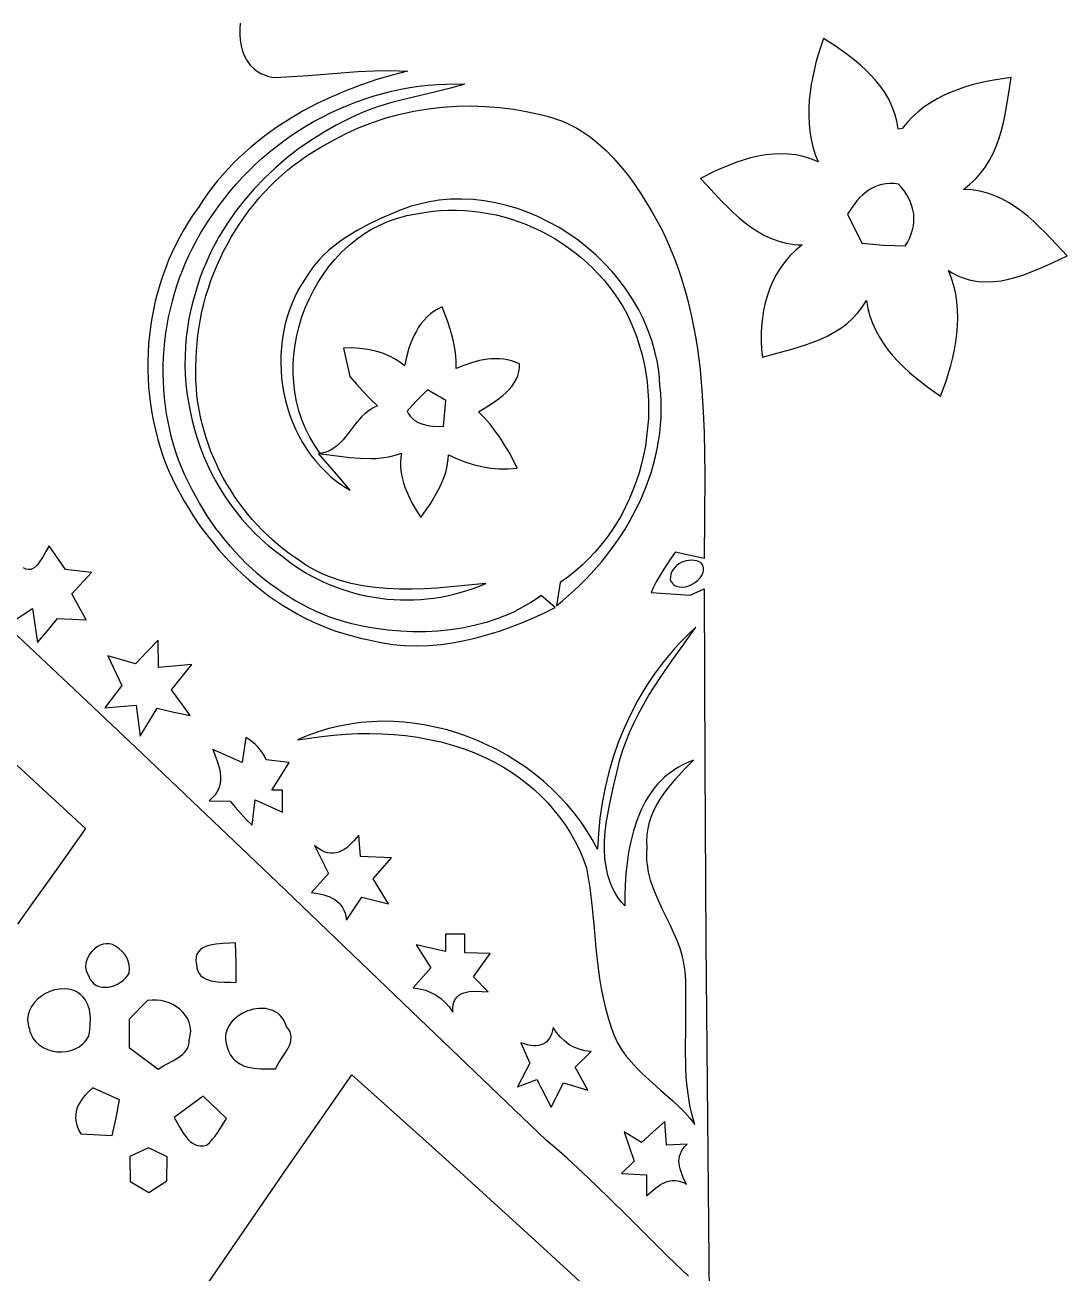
# Model space of a CAD drawing. Header units: inches. Extents: x 0.38 to 4.38, y 4.27 to 8.27.
# Drawn here: x 2.065 to 3.106, y 5.871 to 7.118 of the extents above; entities that cross this region are included whole.
import ezdxf

# ---------------------------------------------------------------- set-up
doc = ezdxf.new("R2010")
doc.units = ezdxf.units.IN
doc.header["$LTSCALE"] = 0.03937
doc.header["$MEASUREMENT"] = 0
doc.layers.add('Large', color=18, linetype='Continuous', true_color=0x000000)

msp = doc.modelspace()

# ---------------------------------------------------------------- linework, layer by layer
at = {"layer": 'Large'}
for p, q in [((2.8626, 7.1042, 0.22), (2.8577, 7.0893, 0.22)), ((2.8752, 7.0961, 0.22), (2.8626, 7.1042, 0.22)), ((2.8878, 7.0872, 0.22), (2.8752, 7.0961, 0.22)), ((2.8555, 7.0817, 0.22), (2.8536, 7.074, 0.22)), ((2.8577, 7.0893, 0.22), (2.8555, 7.0817, 0.22)), ((2.8938, 7.0825, 0.22), (2.8878, 7.0872, 0.22)), ((2.8997, 7.0776, 0.22), (2.8938, 7.0825, 0.22)), ((2.8536, 7.074, 0.22), (2.8519, 7.0662, 0.22)), ((2.9053, 7.0724, 0.22), (2.8997, 7.0776, 0.22)), ((2.9107, 7.067, 0.22), (2.9053, 7.0724, 0.22)), ((2.8504, 7.0584, 0.22), (2.8493, 7.0506, 0.22)), ((2.8519, 7.0662, 0.22), (2.8504, 7.0584, 0.22)), ((2.9157, 7.0614, 0.22), (2.9107, 7.067, 0.22)), ((2.9203, 7.0555, 0.22), (2.9157, 7.0614, 0.22)), ((3.0121, 7.0581, 0.22), (3.0047, 7.0559, 0.22)), ((3.0197, 7.06, 0.22), (3.0121, 7.0581, 0.22)), ((3.0273, 7.0616, 0.22), (3.0197, 7.06, 0.22)), ((3.0349, 7.063, 0.22), (3.0273, 7.0616, 0.22)), ((3.0501, 7.0653, 0.22), (3.0349, 7.063, 0.22)), ((3.0479, 7.0499, 0.22), (3.0501, 7.0653, 0.22)), ((2.8493, 7.0506, 0.22), (2.8485, 7.0427, 0.22)), ((2.9245, 7.0493, 0.22), (2.9203, 7.0555, 0.22)), ((2.9282, 7.0428, 0.22), (2.9245, 7.0493, 0.22)), ((2.9831, 7.0475, 0.22), (2.9763, 7.044, 0.22)), ((2.9901, 7.0506, 0.22), (2.9831, 7.0475, 0.22)), ((2.9973, 7.0534, 0.22), (2.9901, 7.0506, 0.22)), ((3.0047, 7.0559, 0.22), (2.9973, 7.0534, 0.22)), ((3.0453, 7.0343, 0.22), (3.0479, 7.0499, 0.22)), ((2.8481, 7.0348, 0.22), (2.848, 7.027, 0.22)), ((2.8485, 7.0427, 0.22), (2.8481, 7.0348, 0.22)), ((2.9314, 7.036, 0.22), (2.9282, 7.0428, 0.22)), ((2.934, 7.0289, 0.22), (2.9314, 7.036, 0.22)), ((2.9634, 7.0359, 0.22), (2.9573, 7.0311, 0.22)), ((2.9697, 7.0401, 0.22), (2.9634, 7.0359, 0.22)), ((2.9763, 7.044, 0.22), (2.9697, 7.0401, 0.22)), ((3.0438, 7.0265, 0.22), (3.0453, 7.0343, 0.22)), ((2.848, 7.027, 0.22), (2.8484, 7.0191, 0.22)), ((2.9359, 7.0215, 0.22), (2.934, 7.0289, 0.22)), ((2.9372, 7.0137, 0.22), (2.9359, 7.0215, 0.22)), ((2.9463, 7.0203, 0.22), (2.9413, 7.0142, 0.22)), ((2.9516, 7.026, 0.22), (2.9463, 7.0203, 0.22)), ((2.9573, 7.0311, 0.22), (2.9516, 7.026, 0.22)), ((3.0421, 7.0188, 0.22), (3.0438, 7.0265, 0.22)), ((2.8484, 7.0191, 0.22), (2.8492, 7.0114, 0.22)), ((2.8492, 7.0114, 0.22), (2.8505, 7.0036, 0.22)), ((2.9413, 7.0142, 0.22), (2.9372, 7.0137, 0.22)), ((3.0378, 7.0038, 0.22), (3.0401, 7.0112, 0.22)), ((3.0401, 7.0112, 0.22), (3.0421, 7.0188, 0.22)), ((2.8505, 7.0036, 0.22), (2.8522, 6.996, 0.22)), ((2.8522, 6.996, 0.22), (2.8545, 6.9884, 0.22)), ((3.0321, 6.9894, 0.22), (3.0351, 6.9965, 0.22)), ((3.0351, 6.9965, 0.22), (3.0378, 7.0038, 0.22)), ((2.7824, 6.9828, 0.22), (2.775, 6.9803, 0.22)), ((2.7898, 6.9849, 0.22), (2.7824, 6.9828, 0.22)), ((2.7973, 6.9867, 0.22), (2.7898, 6.9849, 0.22)), ((2.8048, 6.988, 0.22), (2.7973, 6.9867, 0.22)), ((2.8123, 6.9888, 0.22), (2.8048, 6.988, 0.22)), ((2.8199, 6.9891, 0.22), (2.8123, 6.9888, 0.22)), ((2.8274, 6.9888, 0.22), (2.8199, 6.9891, 0.22)), ((2.835, 6.9879, 0.22), (2.8274, 6.9888, 0.22)), ((2.8425, 6.9863, 0.22), (2.835, 6.9879, 0.22)), ((2.85, 6.984, 0.22), (2.8425, 6.9863, 0.22)), ((2.8574, 6.9809, 0.22), (2.85, 6.984, 0.22)), ((2.8545, 6.9884, 0.22), (2.8574, 6.9809, 0.22)), ((3.0245, 6.9761, 0.22), (3.0286, 6.9826, 0.22)), ((3.0286, 6.9826, 0.22), (3.0321, 6.9894, 0.22)), ((2.7536, 6.9713, 0.22), (2.7399, 6.9643, 0.22)), ((2.7606, 6.9745, 0.22), (2.7536, 6.9713, 0.22)), ((2.7678, 6.9775, 0.22), (2.7606, 6.9745, 0.22)), ((2.775, 6.9803, 0.22), (2.7678, 6.9775, 0.22)), ((3.0148, 6.964, 0.22), (3.02, 6.9699, 0.22)), ((3.02, 6.9699, 0.22), (3.0245, 6.9761, 0.22)), ((2.7399, 6.9643, 0.22), (2.7503, 6.953, 0.22)), ((3.0025, 6.9535, 0.22), (3.009, 6.9586, 0.22)), ((3.009, 6.9586, 0.22), (3.0148, 6.964, 0.22)), ((2.7503, 6.953, 0.22), (2.7611, 6.9415, 0.22)), ((3.0108, 6.953, 0.22), (3.0025, 6.9535, 0.22)), ((3.0188, 6.9517, 0.22), (3.0108, 6.953, 0.22)), ((3.0265, 6.9498, 0.22), (3.0188, 6.9517, 0.22)), ((3.0338, 6.9472, 0.22), (3.0265, 6.9498, 0.22)), ((3.0409, 6.944, 0.22), (3.0338, 6.9472, 0.22)), ((2.7611, 6.9415, 0.22), (2.7667, 6.9359, 0.22)), ((2.7667, 6.9359, 0.22), (2.7724, 6.9304, 0.22)), ((3.0477, 6.9403, 0.22), (3.0409, 6.944, 0.22)), ((3.0543, 6.9361, 0.22), (3.0477, 6.9403, 0.22)), ((3.0607, 6.9315, 0.22), (3.0543, 6.9361, 0.22)), ((2.7724, 6.9304, 0.22), (2.7783, 6.9251, 0.22)), ((2.7783, 6.9251, 0.22), (2.7844, 6.9201, 0.22)), ((2.7844, 6.9201, 0.22), (2.7906, 6.9155, 0.22)), ((3.0668, 6.9266, 0.22), (3.0607, 6.9315, 0.22)), ((3.0728, 6.9214, 0.22), (3.0668, 6.9266, 0.22)), ((3.0786, 6.9159, 0.22), (3.0728, 6.9214, 0.22)), ((2.7906, 6.9155, 0.22), (2.7971, 6.9113, 0.22)), ((2.7971, 6.9113, 0.22), (2.8038, 6.9075, 0.22)), ((2.8038, 6.9075, 0.22), (2.8107, 6.9043, 0.22)), ((3.0843, 6.9103, 0.22), (3.0786, 6.9159, 0.22)), ((3.0953, 6.8988, 0.22), (3.0843, 6.9103, 0.22)), ((2.8107, 6.9043, 0.22), (2.818, 6.9017, 0.22)), ((2.818, 6.9017, 0.22), (2.8255, 6.8998, 0.22)), ((2.8255, 6.8998, 0.22), (2.8333, 6.8985, 0.22)), ((2.8333, 6.8985, 0.22), (2.8374, 6.8982, 0.22)), ((2.8415, 6.8981, 0.22), (2.8352, 6.8929, 0.22)), ((2.8374, 6.8982, 0.22), (2.8415, 6.8981, 0.22)), ((3.106, 6.8872, 0.22), (3.0953, 6.8988, 0.22)), ((2.8295, 6.8873, 0.22), (2.8244, 6.8814, 0.22)), ((2.8352, 6.8929, 0.22), (2.8295, 6.8873, 0.22)), ((3.0922, 6.8806, 0.22), (3.106, 6.8872, 0.22)), ((2.8198, 6.8752, 0.22), (2.8158, 6.8687, 0.22)), ((2.8244, 6.8814, 0.22), (2.8198, 6.8752, 0.22)), ((2.9907, 6.8647, 0.22), (2.9877, 6.8725, 0.22)), ((2.9877, 6.8725, 0.22), (2.9913, 6.8702, 0.22)), ((2.9913, 6.8702, 0.22), (2.995, 6.8682, 0.22)), ((3.0628, 6.8682, 0.22), (3.0703, 6.871, 0.22)), ((3.0703, 6.871, 0.22), (3.0777, 6.874, 0.22)), ((3.0777, 6.874, 0.22), (3.0922, 6.8806, 0.22)), ((2.8122, 6.8619, 0.22), (2.8092, 6.8549, 0.22)), ((2.8158, 6.8687, 0.22), (2.8122, 6.8619, 0.22)), ((2.993, 6.8569, 0.22), (2.9907, 6.8647, 0.22)), ((2.995, 6.8682, 0.22), (2.9986, 6.8665, 0.22)), ((2.9986, 6.8665, 0.22), (3.0023, 6.865, 0.22)), ((3.0023, 6.865, 0.22), (3.006, 6.8638, 0.22)), ((3.006, 6.8638, 0.22), (3.0097, 6.8628, 0.22)), ((3.0097, 6.8628, 0.22), (3.0135, 6.8621, 0.22)), ((3.0135, 6.8621, 0.22), (3.0172, 6.8615, 0.22)), ((3.0172, 6.8615, 0.22), (3.0248, 6.8611, 0.22)), ((3.0248, 6.8611, 0.22), (3.0324, 6.8613, 0.22)), ((3.0324, 6.8613, 0.22), (3.0401, 6.8622, 0.22)), ((3.0401, 6.8622, 0.22), (3.0477, 6.8637, 0.22)), ((3.0477, 6.8637, 0.22), (3.0553, 6.8658, 0.22)), ((3.0553, 6.8658, 0.22), (3.0628, 6.8682, 0.22)), ((2.8066, 6.8477, 0.22), (2.8045, 6.8403, 0.22)), ((2.8092, 6.8549, 0.22), (2.8066, 6.8477, 0.22)), ((2.9948, 6.849, 0.22), (2.993, 6.8569, 0.22)), ((2.996, 6.8411, 0.22), (2.9948, 6.849, 0.22)), ((2.8029, 6.8327, 0.22), (2.8017, 6.825, 0.22)), ((2.8045, 6.8403, 0.22), (2.8029, 6.8327, 0.22)), ((2.8967, 6.8297, 0.22), (2.9014, 6.8358, 0.22)), ((2.9014, 6.8358, 0.22), (2.9057, 6.8426, 0.22)), ((2.9057, 6.8426, 0.22), (2.9071, 6.8346, 0.22)), ((2.9071, 6.8346, 0.22), (2.9091, 6.827, 0.22)), ((2.9967, 6.8332, 0.22), (2.996, 6.8411, 0.22)), ((2.9969, 6.8252, 0.22), (2.9967, 6.8332, 0.22)), ((2.8017, 6.825, 0.22), (2.8009, 6.8173, 0.22)), ((2.8859, 6.8192, 0.22), (2.8915, 6.8242, 0.22)), ((2.8915, 6.8242, 0.22), (2.8967, 6.8297, 0.22)), ((2.9091, 6.827, 0.22), (2.9117, 6.8197, 0.22)), ((2.9967, 6.8172, 0.22), (2.9969, 6.8252, 0.22)), ((2.8009, 6.8173, 0.22), (2.8005, 6.8094, 0.22)), ((2.8005, 6.8094, 0.22), (2.8005, 6.8016, 0.22)), ((2.8669, 6.8072, 0.22), (2.8735, 6.8108, 0.22)), ((2.8735, 6.8108, 0.22), (2.8799, 6.8148, 0.22)), ((2.8799, 6.8148, 0.22), (2.8859, 6.8192, 0.22)), ((2.9117, 6.8197, 0.22), (2.9149, 6.8126, 0.22)), ((2.9149, 6.8126, 0.22), (2.9185, 6.8059, 0.22)), ((2.995, 6.8013, 0.22), (2.996, 6.8092, 0.22)), ((2.996, 6.8092, 0.22), (2.9967, 6.8172, 0.22)), ((2.8005, 6.8016, 0.22), (2.8008, 6.7937, 0.22)), ((2.831, 6.7939, 0.22), (2.8384, 6.7961, 0.22)), ((2.8384, 6.7961, 0.22), (2.8457, 6.7985, 0.22)), ((2.8457, 6.7985, 0.22), (2.853, 6.8011, 0.22)), ((2.853, 6.8011, 0.22), (2.86, 6.804, 0.22)), ((2.86, 6.804, 0.22), (2.8669, 6.8072, 0.22)), ((2.9185, 6.8059, 0.22), (2.9226, 6.7994, 0.22)), ((2.9226, 6.7994, 0.22), (2.9271, 6.7932, 0.22)), ((2.9936, 6.7933, 0.22), (2.995, 6.8013, 0.22)), ((2.8008, 6.7937, 0.22), (2.8016, 6.7858, 0.22)), ((2.8016, 6.7858, 0.22), (2.8161, 6.7898, 0.22)), ((2.8161, 6.7898, 0.22), (2.831, 6.7939, 0.22)), ((2.9271, 6.7932, 0.22), (2.932, 6.7872, 0.22)), ((2.932, 6.7872, 0.22), (2.9373, 6.7814, 0.22)), ((2.9898, 6.7776, 0.22), (2.9918, 6.7854, 0.22)), ((2.9918, 6.7854, 0.22), (2.9936, 6.7933, 0.22)), ((2.9373, 6.7814, 0.22), (2.9428, 6.7759, 0.22)), ((2.9428, 6.7759, 0.22), (2.9485, 6.7706, 0.22)), ((2.9485, 6.7706, 0.22), (2.9545, 6.7655, 0.22)), ((2.9876, 6.7698, 0.22), (2.9898, 6.7776, 0.22)), ((2.9545, 6.7655, 0.22), (2.9669, 6.7559, 0.22)), ((2.9796, 6.7468, 0.22), (2.9851, 6.762, 0.22)), ((2.9851, 6.762, 0.22), (2.9876, 6.7698, 0.22)), ((2.4671, 6.7534, 0.22), (2.4567, 6.743, 0.22)), ((2.4852, 6.7427, 0.22), (2.4671, 6.7534, 0.22)), ((2.9669, 6.7559, 0.22), (2.9796, 6.7468, 0.22)), ((2.4516, 6.7375, 0.22), (2.4468, 6.7319, 0.22)), ((2.4567, 6.743, 0.22), (2.4516, 6.7375, 0.22)), ((2.4831, 6.7165, 0.22), (2.4852, 6.7427, 0.22)), ((2.4468, 6.7319, 0.22), (2.4482, 6.7293, 0.22)), ((2.4482, 6.7293, 0.22), (2.4498, 6.7271, 0.22)), ((2.4498, 6.7271, 0.22), (2.4516, 6.7251, 0.22)), ((2.4516, 6.7251, 0.22), (2.4535, 6.7234, 0.22)), ((2.4535, 6.7234, 0.22), (2.4556, 6.7219, 0.22)), ((2.4556, 6.7219, 0.22), (2.4577, 6.7207, 0.22)), ((2.4577, 6.7207, 0.22), (2.4623, 6.7188, 0.22)), ((2.4623, 6.7188, 0.22), (2.4672, 6.7176, 0.22)), ((2.4672, 6.7176, 0.22), (2.4724, 6.7169, 0.22)), ((2.4724, 6.7169, 0.22), (2.4831, 6.7165, 0.22))]:
    msp.add_line(p, q, dxfattribs=at)
for points in [[(2.28, 7.1196), (2.2795, 7.1139), (2.2794, 7.1082), (2.2799, 7.1026), (2.2808, 7.097), (2.2823, 7.0917), (2.2843, 7.0867), (2.2869, 7.082), (2.29, 7.0777), (2.2937, 7.074), (2.2958, 7.0723), (2.298, 7.0708), (2.3004, 7.0694), (2.303, 7.0682), (2.3057, 7.0672), (2.3085, 7.0664), (2.3115, 7.0657), (2.3147, 7.0653), (2.3312, 7.0661), (2.3477, 7.0673), (2.3808, 7.07), (2.3973, 7.0711), (2.4138, 7.0719), (2.4304, 7.0722), (2.4387, 7.072), (2.447, 7.0716), (2.4316, 7.0677), (2.4163, 7.0631), (2.4011, 7.058), (2.3861, 7.0524), (2.3713, 7.0461), (2.3569, 7.0392), (2.3427, 7.0318), (2.329, 7.0237), (2.3156, 7.015), (2.3027, 7.0056), (2.2965, 7.0007), (2.2904, 6.9956), (2.2844, 6.9903), (2.2786, 6.9849), (2.2729, 6.9794), (2.2674, 6.9736), (2.2621, 6.9677), (2.2569, 6.9616), (2.2519, 6.9553), (2.2471, 6.9489), (2.2425, 6.9423), (2.2381, 6.9355), (2.233, 6.9284), (2.2283, 6.9211), (2.2238, 6.9137), (2.2195, 6.9061), (2.2155, 6.8984), (2.2118, 6.8906), (2.2083, 6.8827), (2.2051, 6.8746), (2.2022, 6.8665), (2.1996, 6.8583), (2.1972, 6.85), (2.195, 6.8417), (2.1932, 6.8332), (2.1916, 6.8248), (2.1902, 6.8162), (2.1892, 6.8077), (2.1884, 6.7991), (2.1878, 6.7905), (2.1876, 6.7819), (2.1876, 6.7732), (2.1879, 6.7646), (2.1884, 6.756), (2.1892, 6.7474), (2.1903, 6.7388), (2.1916, 6.7302), (2.1932, 6.7217), (2.1951, 6.7133), (2.1973, 6.7049), (2.1997, 6.6965), (2.2024, 6.6883), (2.2053, 6.6801), (2.2086, 6.672), (2.2121, 6.6644), (2.2159, 6.6568), (2.2199, 6.6493), (2.224, 6.6419), (2.2284, 6.6347), (2.233, 6.6275), (2.2377, 6.6204), (2.2427, 6.6135), (2.2478, 6.6067), (2.2531, 6.6001), (2.2585, 6.5935), (2.2642, 6.5872), (2.27, 6.581), (2.276, 6.575), (2.2821, 6.5691), (2.2884, 6.5634), (2.2949, 6.558), (2.3015, 6.5527), (2.3083, 6.5476), (2.3152, 6.5427), (2.3222, 6.5381), (2.3294, 6.5337), (2.3368, 6.5295), (2.3442, 6.5255), (2.3518, 6.5218), (2.3596, 6.5184), (2.3674, 6.5152), (2.3754, 6.5123), (2.3835, 6.5097), (2.3917, 6.5074), (2.4, 6.5053), (2.4084, 6.5036), (2.4203, 6.5009), (2.4323, 6.499), (2.4442, 6.4979), (2.4562, 6.4976), (2.4682, 6.4979), (2.4802, 6.499), (2.4921, 6.5006), (2.504, 6.5028), (2.5158, 6.5055), (2.5274, 6.5087), (2.539, 6.5123), (2.5505, 6.5164), (2.5618, 6.5208), (2.5729, 6.5255), (2.5839, 6.5305), (2.5947, 6.5357), (2.5806, 6.5478), (2.5755, 6.5442), (2.5703, 6.5408), (2.565, 6.5377), (2.5597, 6.5347), (2.5542, 6.5319), (2.5486, 6.5293), (2.5373, 6.5247), (2.5257, 6.5208), (2.5138, 6.5177), (2.5018, 6.5152), (2.4896, 6.5134), (2.4773, 6.5122), (2.4649, 6.5116), (2.4525, 6.5116), (2.4401, 6.5121), (2.4278, 6.5132), (2.4155, 6.5148), (2.4034, 6.5168), (2.3915, 6.5194), (2.384, 6.5214), (2.3766, 6.5238), (2.3693, 6.5263), (2.3621, 6.5292), (2.3551, 6.5322), (2.3481, 6.5355), (2.3413, 6.5391), (2.3346, 6.5428), (2.3281, 6.5468), (2.3217, 6.5509), (2.3154, 6.5553), (2.3092, 6.5599), (2.3032, 6.5646), (2.2973, 6.5695), (2.2916, 6.5747), (2.286, 6.5799), (2.2806, 6.5854), (2.2753, 6.591), (2.2702, 6.5967), (2.2652, 6.6026), (2.2604, 6.6086), (2.2557, 6.6148), (2.2469, 6.6275), (2.2388, 6.6406), (2.2314, 6.6541), (2.2247, 6.668), (2.2187, 6.6822), (2.216, 6.6899), (2.2136, 6.6977), (2.2114, 6.7055), (2.2095, 6.7134), (2.2078, 6.7213), (2.2064, 6.7293), (2.2052, 6.7374), (2.2043, 6.7454), (2.2036, 6.7535), (2.2032, 6.7616), (2.203, 6.7697), (2.203, 6.7778), (2.2033, 6.7859), (2.2039, 6.7939), (2.2047, 6.802), (2.2057, 6.81), (2.2069, 6.818), (2.2084, 6.826), (2.2101, 6.8339), (2.2121, 6.8418), (2.2143, 6.8496), (2.2167, 6.8573), (2.2193, 6.865), (2.2222, 6.8726), (2.2253, 6.8801), (2.2287, 6.8875), (2.2322, 6.8948), (2.236, 6.9019), (2.24, 6.909), (2.2442, 6.916), (2.2487, 6.9228), (2.2533, 6.9295), (2.2586, 6.937), (2.2641, 6.9444), (2.2698, 6.9516), (2.2758, 6.9586), (2.282, 6.9654), (2.2884, 6.972), (2.295, 6.9784), (2.3019, 6.9846), (2.3089, 6.9906), (2.316, 6.9963), (2.3234, 7.0019), (2.3309, 7.0072), (2.3386, 7.0123), (2.3464, 7.0172), (2.3544, 7.0218), (2.3625, 7.0261), (2.3708, 7.0303), (2.3791, 7.0341), (2.3876, 7.0377), (2.3962, 7.0411), (2.4049, 7.0441), (2.4136, 7.0469), (2.4225, 7.0494), (2.4314, 7.0517), (2.4404, 7.0536), (2.4494, 7.0552), (2.4585, 7.0566), (2.4676, 7.0576), (2.4768, 7.0583), (2.486, 7.0587), (2.4952, 7.0588), (2.5044, 7.0586), (2.49, 7.0545), (2.4753, 7.0509), (2.446, 7.0439), (2.4314, 7.0402), (2.417, 7.0358), (2.4099, 7.0333), (2.4029, 7.0306), (2.396, 7.0277), (2.3891, 7.0244), (2.3759, 7.0177), (2.363, 7.0104), (2.3504, 7.0024), (2.3381, 6.9939), (2.3263, 6.9847), (2.315, 6.975), (2.3041, 6.9648), (2.2938, 6.954), (2.2841, 6.9428), (2.2749, 6.931), (2.2665, 6.9188), (2.2625, 6.9125), (2.2587, 6.9061), (2.2551, 6.8996), (2.2517, 6.893), (2.2484, 6.8863), (2.2454, 6.8795), (2.2426, 6.8727), (2.24, 6.8657), (2.2376, 6.8586), (2.2354, 6.8514), (2.2328, 6.8425), (2.2305, 6.8334), (2.2286, 6.8243), (2.2271, 6.8151), (2.226, 6.8058), (2.2252, 6.7966), (2.2248, 6.7873), (2.2247, 6.778), (2.225, 6.7687), (2.2257, 6.7594), (2.2267, 6.7501), (2.2281, 6.7409), (2.2298, 6.7318), (2.2318, 6.7227), (2.2342, 6.7137), (2.2369, 6.7048), (2.2399, 6.696), (2.2433, 6.6874), (2.247, 6.6789), (2.251, 6.6705), (2.2553, 6.6623), (2.2599, 6.6542), (2.2649, 6.6464), (2.2701, 6.6387), (2.2757, 6.6313), (2.2815, 6.6241), (2.2877, 6.6171), (2.2941, 6.6104), (2.3008, 6.604), (2.3079, 6.5978), (2.3152, 6.592), (2.3228, 6.5864), (2.3281, 6.5822), (2.3336, 6.5782), (2.3392, 6.5744), (2.3449, 6.5709), (2.3508, 6.5675), (2.3567, 6.5644), (2.3627, 6.5615), (2.3688, 6.5588), (2.375, 6.5563), (2.3813, 6.554), (2.3877, 6.552), (2.3941, 6.5502), (2.4005, 6.5486), (2.4071, 6.5472), (2.4136, 6.546), (2.4202, 6.545), (2.4268, 6.5443), (2.4335, 6.5438), (2.4402, 6.5435), (2.4468, 6.5434), (2.4535, 6.5436), (2.4602, 6.5439), (2.4668, 6.5445), (2.4735, 6.5453), (2.4801, 6.5463), (2.4867, 6.5476), (2.4932, 6.5491), (2.4998, 6.5508), (2.5062, 6.5527), (2.5126, 6.5548), (2.519, 6.5572), (2.5252, 6.5598), (2.5011, 6.5573), (2.4764, 6.5552), (2.464, 6.5545), (2.4516, 6.5542), (2.4391, 6.5542), (2.4268, 6.5547), (2.4146, 6.5558), (2.4025, 6.5575), (2.3906, 6.5599), (2.3847, 6.5614), (2.3789, 6.5631), (2.3731, 6.565), (2.3675, 6.5671), (2.3619, 6.5695), (2.3564, 6.5721), (2.3509, 6.575), (2.3456, 6.5781), (2.3403, 6.5816), (2.3352, 6.5853), (2.3293, 6.5894), (2.3235, 6.5938), (2.3178, 6.5984), (2.3124, 6.6031), (2.307, 6.608), (2.3018, 6.6131), (2.2968, 6.6184), (2.292, 6.6238), (2.2873, 6.6293), (2.2828, 6.635), (2.2785, 6.6408), (2.2743, 6.6468), (2.2704, 6.6529), (2.2666, 6.6591), (2.263, 6.6654), (2.2596, 6.6718), (2.2565, 6.6784), (2.2535, 6.685), (2.2507, 6.6917), (2.2482, 6.6985), (2.2459, 6.7053), (2.2438, 6.7123), (2.2419, 6.7192), (2.2403, 6.7263), (2.2388, 6.7334), (2.2377, 6.7405), (2.2367, 6.7477), (2.2361, 6.7549), (2.2356, 6.7622), (2.2355, 6.7694), (2.2355, 6.7767), (2.2359, 6.784), (2.2362, 6.792), (2.2368, 6.7999), (2.2376, 6.8079), (2.2388, 6.8158), (2.2401, 6.8237), (2.2417, 6.8315), (2.2436, 6.8393), (2.2457, 6.847), (2.2481, 6.8547), (2.2507, 6.8623), (2.2535, 6.8698), (2.2565, 6.8772), (2.2598, 6.8846), (2.2633, 6.8918), (2.2671, 6.8989), (2.271, 6.9059), (2.2752, 6.9128), (2.2795, 6.9195), (2.2841, 6.9261), (2.2889, 6.9326), (2.2938, 6.9388), (2.299, 6.945), (2.3044, 6.9509), (2.3099, 6.9567), (2.3156, 6.9623), (2.3215, 6.9677), (2.3276, 6.9729), (2.3339, 6.9779), (2.3403, 6.9826), (2.3469, 6.9872), (2.3537, 6.9915), (2.3606, 6.9956), (2.373, 7.0028), (2.3857, 7.0094), (2.3988, 7.0152), (2.4122, 7.0203), (2.4258, 7.0248), (2.4396, 7.0285), (2.4535, 7.0316), (2.4677, 7.0339), (2.4819, 7.0356), (2.4962, 7.0365), (2.5105, 7.0368), (2.5248, 7.0364), (2.5391, 7.0353), (2.5533, 7.0335), (2.5674, 7.031), (2.5814, 7.0278), (2.5867, 7.0266), (2.5919, 7.0251), (2.597, 7.0234), (2.602, 7.0215), (2.6068, 7.0194), (2.6115, 7.0171), (2.6162, 7.0145), (2.6207, 7.0119), (2.6294, 7.006), (2.6376, 6.9994), (2.6455, 6.9923), (2.653, 6.9848), (2.66, 6.9767), (2.6668, 6.9684), (2.6732, 6.9597), (2.6793, 6.9508), (2.685, 6.9417), (2.6905, 6.9325), (2.7007, 6.9142), (2.7053, 6.9046), (2.7096, 6.8949), (2.7136, 6.8851), (2.7172, 6.8753), (2.7206, 6.8654), (2.7236, 6.8554), (2.7264, 6.8453), (2.7289, 6.8352), (2.7312, 6.8251), (2.7333, 6.8149), (2.7351, 6.8046), (2.7367, 6.7943), (2.7393, 6.7736), (2.7412, 6.7527), (2.7426, 6.7317), (2.7434, 6.7107), (2.7438, 6.6896), (2.744, 6.6685), (2.7438, 6.6265), (2.7436, 6.5848), (2.7146, 6.5912), (2.7078, 6.5815), (2.7014, 6.5716), (2.6955, 6.5613), (2.6928, 6.5561), (2.6904, 6.5507), (2.7296, 6.548), (2.7436, 6.5546), (2.7437, 6.4663), (2.744, 6.3781), (2.7451, 6.2016), (2.7485, 5.8485)], [(2.7279, 5.8677), (2.7076, 5.8872), (2.6677, 5.9269), (2.6477, 5.9467), (2.6275, 5.9662), (2.6069, 5.9853), (2.5963, 5.9946), (2.5857, 6.0038), (2.4512, 6.1326), (2.3167, 6.2614), (2.182, 6.3899), (2.1144, 6.454), (2.0465, 6.5177), (2.0723, 6.5348), (2.0774, 6.5007), (2.0874, 6.5126), (2.0972, 6.5247), (2.1259, 6.5234), (2.1115, 6.5495), (2.1312, 6.5708), (2.1054, 6.5739), (2.089, 6.5974), (2.0857, 6.5916), (2.0824, 6.5857), (2.0788, 6.5804), (2.0769, 6.5781), (2.0749, 6.5762), (2.0728, 6.5748), (2.0706, 6.5739), (2.0683, 6.5737), (2.0658, 6.5742), (2.0632, 6.5755)], [(1.9663, 6.4613), (2.1253, 6.3151), (2.0982, 6.2768), (2.0709, 6.2387), (2.0574, 6.2196)], [(2.1198, 5.6748), (2.2554, 5.8721), (2.3233, 5.9706), (2.3914, 6.069), (2.4813, 5.9883), (2.5706, 5.9071), (2.6596, 5.8255)]]:
    msp.add_lwpolyline(points, dxfattribs=at)
for points in [[(2.9444, 6.897), (2.9468, 6.901), (2.9488, 6.9051), (2.9504, 6.9091), (2.9516, 6.9131), (2.9525, 6.9171), (2.953, 6.9211), (2.953, 6.9251), (2.9528, 6.929), (2.9521, 6.9329), (2.9511, 6.9368), (2.9497, 6.9406), (2.948, 6.9444), (2.9459, 6.948), (2.9435, 6.9517), (2.9407, 6.9552), (2.9377, 6.9587), (2.9332, 6.9593), (2.929, 6.9594), (2.9249, 6.9591), (2.9211, 6.9585), (2.9174, 6.9575), (2.9139, 6.9561), (2.9106, 6.9544), (2.9074, 6.9524), (2.9044, 6.9502), (2.9015, 6.9477), (2.8988, 6.945), (2.8961, 6.942), (2.8912, 6.9357), (2.8867, 6.9287), (2.9011, 6.8999), (2.9119, 6.8987), (2.9227, 6.8979), (2.9335, 6.8973)], [(2.6993, 6.7578), (2.6984, 6.7692), (2.6967, 6.7806), (2.6943, 6.7917), (2.6911, 6.8026), (2.6873, 6.8133), (2.6828, 6.8238), (2.6777, 6.8339), (2.6719, 6.8438), (2.6656, 6.8534), (2.6588, 6.8626), (2.6515, 6.8714), (2.6436, 6.8798), (2.6354, 6.8878), (2.6267, 6.8954), (2.6176, 6.9026), (2.6082, 6.9092), (2.5985, 6.9153), (2.5884, 6.9209), (2.5781, 6.926), (2.5676, 6.9304), (2.5569, 6.9343), (2.546, 6.9375), (2.5349, 6.9401), (2.5238, 6.942), (2.5125, 6.9433), (2.5013, 6.9438), (2.49, 6.9436), (2.4787, 6.9426), (2.4675, 6.9408), (2.4563, 6.9382), (2.4508, 6.9366), (2.4453, 6.9348), (2.4398, 6.9328), (2.4343, 6.9305), (2.4216, 6.925), (2.409, 6.9191), (2.3966, 6.9125), (2.3906, 6.9089), (2.3847, 6.9051), (2.379, 6.9011), (2.3735, 6.8969), (2.3682, 6.8924), (2.3631, 6.8877), (2.3583, 6.8827), (2.3538, 6.8774), (2.3497, 6.8718), (2.3458, 6.8659), (2.3417, 6.8595), (2.3379, 6.853), (2.3345, 6.8463), (2.3315, 6.8393), (2.3288, 6.8323), (2.3265, 6.8251), (2.3246, 6.8178), (2.3231, 6.8104), (2.3219, 6.8029), (2.321, 6.7954), (2.3206, 6.7878), (2.3204, 6.7802), (2.3207, 6.7726), (2.3213, 6.765), (2.3222, 6.7575), (2.3235, 6.75), (2.3251, 6.7426), (2.3271, 6.7353), (2.3294, 6.7281), (2.3321, 6.721), (2.335, 6.714), (2.3384, 6.7073), (2.342, 6.7007), (2.346, 6.6943), (2.3504, 6.6881), (2.355, 6.6822), (2.36, 6.6766), (2.3653, 6.6712), (2.3709, 6.6661), (2.3769, 6.6614), (2.3831, 6.6569), (2.3897, 6.6529), (2.3741, 6.6715), (2.3582, 6.6898), (2.379, 6.6871), (2.3894, 6.6858), (2.3999, 6.6849), (2.4103, 6.6846), (2.4155, 6.6848), (2.4207, 6.6852), (2.4259, 6.6859), (2.431, 6.6869), (2.4361, 6.6882), (2.4412, 6.6899), (2.4405, 6.6855), (2.4402, 6.6811), (2.4401, 6.6768), (2.4404, 6.6726), (2.441, 6.6684), (2.4419, 6.6642), (2.443, 6.6602), (2.4443, 6.6561), (2.4476, 6.6482), (2.4515, 6.6405), (2.4558, 6.633), (2.4605, 6.6257), (2.4702, 6.6401), (2.4748, 6.6476), (2.4789, 6.6552), (2.4824, 6.663), (2.4839, 6.667), (2.4852, 6.6711), (2.4863, 6.6753), (2.4871, 6.6796), (2.4877, 6.6839), (2.488, 6.6884), (2.496, 6.6845), (2.5043, 6.6812), (2.5127, 6.6785), (2.5213, 6.6765), (2.53, 6.6751), (2.5388, 6.6744), (2.5477, 6.6744), (2.5566, 6.6751), (2.5529, 6.6828), (2.5488, 6.6904), (2.5444, 6.6978), (2.5398, 6.705), (2.5348, 6.712), (2.5295, 6.7188), (2.5239, 6.7252), (2.5179, 6.7314), (2.5247, 6.7353), (2.5319, 6.7398), (2.539, 6.7449), (2.5423, 6.7476), (2.5456, 6.7505), (2.5485, 6.7535), (2.5513, 6.7567), (2.5537, 6.7601), (2.5557, 6.7636), (2.5573, 6.7672), (2.5584, 6.7711), (2.559, 6.7751), (2.559, 6.7792), (2.5551, 6.7808), (2.5511, 6.7821), (2.5471, 6.7831), (2.5431, 6.7838), (2.5391, 6.7842), (2.5351, 6.7843), (2.531, 6.7842), (2.527, 6.7838), (2.5189, 6.7824), (2.511, 6.7803), (2.5032, 6.7776), (2.4956, 6.7744), (2.4956, 6.7825), (2.4949, 6.7904), (2.4936, 6.7983), (2.4919, 6.806), (2.4898, 6.8137), (2.4874, 6.8213), (2.4818, 6.8362), (2.4776, 6.8342), (2.4737, 6.8319), (2.4701, 6.8292), (2.4668, 6.8262), (2.4637, 6.823), (2.4608, 6.8195), (2.4582, 6.8157), (2.4559, 6.8118), (2.4537, 6.8077), (2.4518, 6.8035), (2.4485, 6.7949), (2.446, 6.786), (2.4441, 6.7773), (2.4408, 6.7798), (2.4374, 6.7822), (2.4339, 6.7843), (2.4303, 6.7862), (2.4229, 6.7894), (2.4153, 6.7919), (2.4075, 6.7936), (2.3995, 6.7947), (2.3913, 6.7951), (2.383, 6.7948), (2.3894, 6.7665), (2.3961, 6.7589), (2.4029, 6.7515), (2.4099, 6.7443), (2.4171, 6.7373), (2.4126, 6.7352), (2.4086, 6.7327), (2.4048, 6.7297), (2.4012, 6.7263), (2.3948, 6.7188), (2.3887, 6.7109), (2.3826, 6.7034), (2.3794, 6.6999), (2.376, 6.6969), (2.3725, 6.6942), (2.3686, 6.6921), (2.3644, 6.6906), (2.3599, 6.6898), (2.3543, 6.6978), (2.3493, 6.7061), (2.3451, 6.7146), (2.3415, 6.7234), (2.3385, 6.7324), (2.3362, 6.7415), (2.3345, 6.7508), (2.3334, 6.7602), (2.3329, 6.7697), (2.3329, 6.7792), (2.3336, 6.7887), (2.3348, 6.7982), (2.3366, 6.8076), (2.3388, 6.8169), (2.3416, 6.8261), (2.3449, 6.8351), (2.3487, 6.8439), (2.353, 6.8525), (2.3578, 6.8608), (2.363, 6.8688), (2.3686, 6.8765), (2.3747, 6.8838), (2.3812, 6.8907), (2.388, 6.8971), (2.3953, 6.9031), (2.403, 6.9086), (2.411, 6.9136), (2.4194, 6.9179), (2.4281, 6.9217), (2.4372, 6.9248), (2.4465, 6.9273), (2.4562, 6.929), (2.4641, 6.9305), (2.4721, 6.9316), (2.4801, 6.9323), (2.4881, 6.9327), (2.4961, 6.9328), (2.5041, 6.9324), (2.512, 6.9318), (2.52, 6.9308), (2.5278, 6.9295), (2.5356, 6.9279), (2.5434, 6.9259), (2.551, 6.9237), (2.5586, 6.9211), (2.5661, 6.9183), (2.5734, 6.9151), (2.5806, 6.9117), (2.5877, 6.908), (2.5946, 6.904), (2.6014, 6.8998), (2.6079, 6.8952), (2.6143, 6.8905), (2.6205, 6.8855), (2.6265, 6.8802), (2.6323, 6.8747), (2.6379, 6.8689), (2.6432, 6.863), (2.6482, 6.8568), (2.653, 6.8504), (2.6575, 6.8438), (2.6617, 6.837), (2.6657, 6.83), (2.6693, 6.8228), (2.6729, 6.8143), (2.6761, 6.8057), (2.679, 6.797), (2.6814, 6.7882), (2.6835, 6.7792), (2.6851, 6.7702), (2.6864, 6.7611), (2.6873, 6.752), (2.6878, 6.7428), (2.6879, 6.7336), (2.6877, 6.7245), (2.687, 6.7153), (2.686, 6.7062), (2.6847, 6.6971), (2.6829, 6.6881), (2.6808, 6.6792), (2.6784, 6.6703), (2.6755, 6.6616), (2.6723, 6.653), (2.6688, 6.6446), (2.6649, 6.6363), (2.6607, 6.6282), (2.6561, 6.6203), (2.6512, 6.6126), (2.6459, 6.6052), (2.6403, 6.598), (2.6343, 6.591), (2.628, 6.5843), (2.6214, 6.578), (2.6144, 6.5719), (2.6072, 6.5661), (2.5996, 6.5607), (2.5958, 6.5376), (2.6019, 6.5426), (2.608, 6.5477), (2.6139, 6.553), (2.6196, 6.5585), (2.6252, 6.5641), (2.6307, 6.5699), (2.636, 6.5758), (2.6412, 6.5818), (2.6462, 6.588), (2.651, 6.5944), (2.6557, 6.6008), (2.6601, 6.6074), (2.6644, 6.6141), (2.6685, 6.621), (2.6723, 6.6279), (2.676, 6.6349), (2.6794, 6.642), (2.6826, 6.6493), (2.6856, 6.6566), (2.6883, 6.664), (2.6907, 6.6715), (2.6929, 6.679), (2.6949, 6.6867), (2.6965, 6.6944), (2.6979, 6.7021), (2.699, 6.7099), (2.6998, 6.7178), (2.7004, 6.7257), (2.7006, 6.7337), (2.7004, 6.7417), (2.7, 6.7497)], [(2.7408, 6.58), (2.7385, 6.5813), (2.7361, 6.5823), (2.7335, 6.5828), (2.7309, 6.5831), (2.7282, 6.5829), (2.7256, 6.5825), (2.723, 6.5817), (2.7205, 6.5807), (2.7182, 6.5793), (2.7161, 6.5778), (2.7142, 6.5759), (2.7125, 6.5739), (2.7112, 6.5717), (2.7103, 6.5692), (2.7097, 6.5666), (2.7096, 6.5639), (2.7102, 6.5622), (2.711, 6.5608), (2.712, 6.5596), (2.7131, 6.5586), (2.7143, 6.5577), (2.7156, 6.5571), (2.7185, 6.5563), (2.7217, 6.5562), (2.725, 6.5566), (2.7283, 6.5576), (2.7315, 6.5591), (2.7346, 6.5609), (2.7373, 6.5631), (2.7396, 6.5656), (2.7414, 6.5683), (2.7425, 6.5711), (2.7428, 6.5726), (2.7429, 6.5741), (2.7427, 6.5756), (2.7424, 6.577), (2.7417, 6.5785)], [(2.7352, 6.516), (2.7294, 6.5107), (2.7238, 6.5053), (2.7184, 6.4997), (2.7131, 6.4939), (2.7081, 6.488), (2.7032, 6.482), (2.6984, 6.4758), (2.6938, 6.4696), (2.6894, 6.4632), (2.6852, 6.4566), (2.6773, 6.4433), (2.6701, 6.4295), (2.6635, 6.4154), (2.6577, 6.4009), (2.6526, 6.3862), (2.6482, 6.3712), (2.6445, 6.3561), (2.6415, 6.3408), (2.6393, 6.3253), (2.6378, 6.3099), (2.637, 6.2944), (2.6317, 6.304), (2.626, 6.3133), (2.6198, 6.3223), (2.6132, 6.331), (2.6061, 6.3394), (2.5987, 6.3474), (2.5909, 6.3551), (2.5828, 6.3624), (2.5743, 6.3694), (2.5655, 6.3759), (2.5564, 6.3821), (2.5471, 6.3879), (2.5375, 6.3932), (2.5277, 6.3981), (2.5177, 6.4026), (2.5075, 6.4067), (2.4972, 6.4103), (2.4867, 6.4135), (2.4761, 6.4161), (2.4654, 6.4183), (2.4546, 6.42), (2.4438, 6.4212), (2.433, 6.4219), (2.4221, 6.4221), (2.4113, 6.4217), (2.4004, 6.4208), (2.3897, 6.4194), (2.379, 6.4174), (2.3683, 6.4148), (2.3579, 6.4116), (2.3475, 6.4078), (2.3373, 6.4035), (2.3492, 6.4054), (2.3612, 6.407), (2.3732, 6.4083), (2.3852, 6.4092), (2.3973, 6.4098), (2.4093, 6.4099), (2.4213, 6.4097), (2.4333, 6.409), (2.4452, 6.4078), (2.4571, 6.4062), (2.4688, 6.4041), (2.4805, 6.4015), (2.4921, 6.3983), (2.5036, 6.3945), (2.5149, 6.3902), (2.5261, 6.3853), (2.5346, 6.381), (2.5429, 6.3763), (2.551, 6.3712), (2.5588, 6.3658), (2.5663, 6.36), (2.5736, 6.3539), (2.5805, 6.3474), (2.5871, 6.3406), (2.5934, 6.3335), (2.5992, 6.3261), (2.6048, 6.3183), (2.6099, 6.3104), (2.6146, 6.3021), (2.6188, 6.2936), (2.6226, 6.2849), (2.626, 6.2759), (2.6277, 6.2659), (2.6292, 6.2559), (2.6315, 6.2358), (2.6334, 6.2156), (2.6352, 6.1954), (2.6375, 6.1753), (2.6389, 6.1653), (2.6405, 6.1553), (2.6425, 6.1455), (2.6448, 6.1356), (2.6475, 6.1259), (2.6506, 6.1162), (2.6534, 6.1084), (2.6569, 6.1011), (2.661, 6.0942), (2.6656, 6.0877), (2.6707, 6.0815), (2.6761, 6.0757), (2.6818, 6.07), (2.6877, 6.0645), (2.6999, 6.0538), (2.7121, 6.043), (2.7181, 6.0374), (2.7238, 6.0317), (2.7292, 6.0257), (2.7342, 6.0195), (2.7315, 6.0288), (2.7293, 6.0382), (2.7277, 6.0477), (2.7265, 6.0572), (2.7256, 6.0667), (2.7251, 6.0763), (2.7248, 6.0955), (2.725, 6.1147), (2.7253, 6.134), (2.7253, 6.1533), (2.725, 6.1629), (2.7244, 6.1724), (2.7232, 6.1806), (2.7214, 6.1885), (2.719, 6.1962), (2.7161, 6.2038), (2.7129, 6.2113), (2.7095, 6.2188), (2.7023, 6.2335), (2.6988, 6.2409), (2.6955, 6.2484), (2.6925, 6.2559), (2.69, 6.2635), (2.688, 6.2713), (2.6867, 6.2792), (2.6863, 6.2832), (2.6862, 6.2873), (2.6862, 6.2915), (2.6865, 6.2957), (2.6862, 6.3024), (2.6864, 6.3089), (2.6874, 6.3152), (2.6888, 6.3213), (2.6908, 6.3273), (2.6933, 6.3331), (2.6962, 6.3387), (2.6994, 6.3442), (2.703, 6.3496), (2.7068, 6.3547), (2.7151, 6.3647), (2.7239, 6.3742), (2.7328, 6.3833), (2.7273, 6.3811), (2.7222, 6.3787), (2.7173, 6.376), (2.7127, 6.3731), (2.7084, 6.3699), (2.7043, 6.3666), (2.7005, 6.363), (2.6969, 6.3592), (2.6936, 6.3552), (2.6904, 6.3511), (2.6875, 6.3467), (2.6848, 6.3423), (2.6824, 6.3376), (2.6801, 6.3329), (2.6761, 6.323), (2.6728, 6.3128), (2.6701, 6.3022), (2.668, 6.2915), (2.6664, 6.2806), (2.6653, 6.2697), (2.6646, 6.2588), (2.6642, 6.2481), (2.6641, 6.2377), (2.6611, 6.2412), (2.6583, 6.2449), (2.6559, 6.2486), (2.6536, 6.2524), (2.6517, 6.2563), (2.65, 6.2603), (2.6485, 6.2643), (2.6472, 6.2684), (2.6454, 6.2767), (2.6442, 6.2852), (2.6438, 6.2939), (2.6439, 6.3027), (2.6446, 6.3116), (2.6457, 6.3205), (2.6471, 6.3294), (2.6488, 6.3382), (2.6525, 6.3556), (2.6564, 6.3724), (2.6589, 6.3826), (2.6619, 6.3925), (2.6654, 6.4022), (2.6693, 6.4117), (2.6736, 6.421), (2.6782, 6.4302), (2.6831, 6.4392), (2.6883, 6.4481), (2.6938, 6.4568), (2.6994, 6.4655), (2.7111, 6.4825), (2.7231, 6.4993)], [(2.1979, 6.5032), (2.1865, 6.4914), (2.1753, 6.4794), (2.1476, 6.4875), (2.1616, 6.4579), (2.1445, 6.4356), (2.1761, 6.4383), (2.18, 6.4073), (2.1968, 6.4351), (2.2135, 6.4314), (2.23, 6.428), (2.2207, 6.4409), (2.2111, 6.4537), (2.2317, 6.4789), (2.1984, 6.4758)], [(2.3057, 6.3836), (2.304, 6.3872), (2.3021, 6.3905), (2.2999, 6.3937), (2.2975, 6.3966), (2.2948, 6.3993), (2.2919, 6.4017), (2.2888, 6.404), (2.2855, 6.406), (2.2817, 6.381), (2.2524, 6.3938), (2.2552, 6.387), (2.2576, 6.3803), (2.2594, 6.3736), (2.26, 6.3703), (2.2603, 6.367), (2.2603, 6.3638), (2.2599, 6.3606), (2.2592, 6.3575), (2.2581, 6.3544), (2.2565, 6.3514), (2.2545, 6.3485), (2.252, 6.3456), (2.2489, 6.3428), (2.2698, 6.3425), (2.275, 6.3362), (2.2804, 6.33), (2.2859, 6.3241), (2.2917, 6.3183), (2.2947, 6.3438), (2.3222, 6.3314), (2.3223, 6.3532), (2.3114, 6.3532), (2.3203, 6.367), (2.3289, 6.381)], [(2.3983, 6.3084), (2.3937, 6.3029), (2.3889, 6.298), (2.3864, 6.2959), (2.3838, 6.2941), (2.3812, 6.2926), (2.3785, 6.2914), (2.3758, 6.2906), (2.3729, 6.2903), (2.37, 6.2903), (2.367, 6.2908), (2.3639, 6.2918), (2.3607, 6.2933), (2.3574, 6.2954), (2.354, 6.298), (2.3681, 6.27), (2.351, 6.2512), (2.3575, 6.2502), (2.3636, 6.2489), (2.3693, 6.2469), (2.3719, 6.2456), (2.3743, 6.2442), (2.3766, 6.2425), (2.3787, 6.2406), (2.3805, 6.2385), (2.3822, 6.2361), (2.3835, 6.2334), (2.3846, 6.2304), (2.3854, 6.227), (2.386, 6.2234), (2.4014, 6.2465), (2.4279, 6.2399), (2.4129, 6.2648), (2.4312, 6.2859), (2.4002, 6.287)], [(2.5042, 6.2095), (2.4849, 6.2095), (2.485, 6.1922), (2.4704, 6.1956), (2.4557, 6.1987), (2.4703, 6.1758), (2.4527, 6.1558), (2.459, 6.1549), (2.4649, 6.1534), (2.4704, 6.1513), (2.4756, 6.1486), (2.4804, 6.1452), (2.4848, 6.1413), (2.4888, 6.1368), (2.4924, 6.1317), (2.4924, 6.1358), (2.4928, 6.1394), (2.4937, 6.1424), (2.495, 6.1449), (2.4966, 6.147), (2.4985, 6.1486), (2.5008, 6.1499), (2.5032, 6.1509), (2.5059, 6.1516), (2.5088, 6.1521), (2.5149, 6.1524), (2.5214, 6.1523), (2.5278, 6.152), (2.5129, 6.167), (2.5295, 6.1901), (2.5042, 6.191)], [(2.1552, 6.1974), (2.1523, 6.1991), (2.1492, 6.1999), (2.1461, 6.2), (2.143, 6.1995), (2.14, 6.1984), (2.1371, 6.1968), (2.1344, 6.1948), (2.1319, 6.1924), (2.1297, 6.1897), (2.128, 6.1867), (2.1266, 6.1837), (2.1257, 6.1805), (2.1254, 6.1773), (2.1257, 6.1741), (2.1267, 6.1711), (2.1283, 6.1682), (2.1297, 6.1649), (2.1316, 6.1621), (2.1338, 6.1599), (2.1363, 6.1583), (2.139, 6.1572), (2.1419, 6.1566), (2.145, 6.1564), (2.1481, 6.1567), (2.1513, 6.1573), (2.1544, 6.1583), (2.1574, 6.1597), (2.1603, 6.1614), (2.1629, 6.1633), (2.1653, 6.1655), (2.1673, 6.1679), (2.169, 6.1705), (2.1692, 6.1748), (2.1689, 6.1788), (2.168, 6.1826), (2.1666, 6.1861), (2.1646, 6.1893), (2.162, 6.1923), (2.1589, 6.195)], [(2.2753, 6.201), (2.2694, 6.2006), (2.2626, 6.2003), (2.2554, 6.1995), (2.252, 6.1989), (2.2486, 6.1981), (2.2455, 6.1971), (2.2427, 6.1957), (2.2402, 6.1941), (2.2382, 6.192), (2.2367, 6.1895), (2.2358, 6.1866), (2.2356, 6.1831), (2.2361, 6.1791), (2.2365, 6.1756), (2.2374, 6.1726), (2.2388, 6.1701), (2.2406, 6.168), (2.2428, 6.1662), (2.2453, 6.1649), (2.248, 6.1638), (2.251, 6.163), (2.2574, 6.162), (2.2639, 6.1616), (2.2702, 6.1615), (2.2759, 6.1612), (2.2759, 6.1811)], [(2.1181, 6.151), (2.1159, 6.1522), (2.1136, 6.1531), (2.1089, 6.1544), (2.1041, 6.1549), (2.0992, 6.1547), (2.0944, 6.1538), (2.0898, 6.1523), (2.0853, 6.1502), (2.0812, 6.1476), (2.0774, 6.1446), (2.0742, 6.1411), (2.0714, 6.1373), (2.0694, 6.1332), (2.068, 6.1289), (2.0677, 6.1266), (2.0675, 6.1243), (2.0676, 6.122), (2.0679, 6.1196), (2.0684, 6.1172), (2.0692, 6.1148), (2.0698, 6.1123), (2.0707, 6.11), (2.0717, 6.1078), (2.0728, 6.1057), (2.0757, 6.102), (2.0791, 6.0989), (2.083, 6.0963), (2.0872, 6.0943), (2.0917, 6.0929), (2.0964, 6.0921), (2.1012, 6.0919), (2.1059, 6.0923), (2.1106, 6.0933), (2.115, 6.0949), (2.1191, 6.0971), (2.1227, 6.1), (2.1244, 6.1017), (2.1259, 6.1035), (2.1273, 6.1055), (2.1285, 6.1077), (2.1295, 6.1135), (2.1301, 6.1195), (2.1303, 6.1255), (2.1298, 6.1313), (2.1292, 6.1342), (2.1284, 6.1369), (2.1274, 6.1396), (2.1261, 6.1422), (2.1246, 6.1446), (2.1227, 6.1469), (2.1206, 6.149)], [(2.229, 6.1037), (2.23, 6.1083), (2.2304, 6.1128), (2.23, 6.1171), (2.229, 6.1211), (2.2274, 6.1249), (2.2253, 6.1284), (2.2227, 6.1316), (2.2197, 6.1345), (2.2164, 6.137), (2.2127, 6.1392), (2.2088, 6.1409), (2.2047, 6.1423), (2.2005, 6.1432), (2.1961, 6.1437), (2.1918, 6.1437), (2.1874, 6.1432), (2.1689, 6.1245), (2.1689, 6.0962), (2.198, 6.0747), (2.2025, 6.0776), (2.2075, 6.0803), (2.2127, 6.083), (2.2176, 6.0859), (2.22, 6.0875), (2.2221, 6.0892), (2.224, 6.091), (2.2257, 6.0931), (2.2271, 6.0953), (2.2281, 6.0978), (2.2288, 6.1006)], [(2.3261, 6.1174), (2.3249, 6.1206), (2.3235, 6.1235), (2.3218, 6.126), (2.3199, 6.1282), (2.3178, 6.1301), (2.3154, 6.1317), (2.313, 6.133), (2.3103, 6.134), (2.3076, 6.1347), (2.3048, 6.1352), (2.3019, 6.1354), (2.2989, 6.1353), (2.296, 6.135), (2.293, 6.1345), (2.2901, 6.1337), (2.2872, 6.1328), (2.2844, 6.1316), (2.2817, 6.1302), (2.2791, 6.1287), (2.2767, 6.1269), (2.2744, 6.125), (2.2723, 6.123), (2.2705, 6.1208), (2.2688, 6.1184), (2.2675, 6.1159), (2.2664, 6.1133), (2.2656, 6.1106), (2.2652, 6.1078), (2.2651, 6.1049), (2.2654, 6.1019), (2.2662, 6.0989), (2.2673, 6.0957), (2.2686, 6.0919), (2.2703, 6.0885), (2.2724, 6.0857), (2.2747, 6.0832), (2.2774, 6.0812), (2.2802, 6.0795), (2.2833, 6.0781), (2.2865, 6.077), (2.2899, 6.0762), (2.2934, 6.0756), (2.3006, 6.075), (2.315, 6.0749), (2.3177, 6.08), (2.3211, 6.0852), (2.3246, 6.0904), (2.3278, 6.0957), (2.329, 6.0984), (2.33, 6.1011), (2.3306, 6.1038), (2.3308, 6.1065), (2.3305, 6.1092), (2.3297, 6.1119), (2.3282, 6.1146)], [(2.6304, 6.0924), (2.6243, 6.0931), (2.6185, 6.0945), (2.6132, 6.0966), (2.6083, 6.0994), (2.6038, 6.1028), (2.5997, 6.1068), (2.5959, 6.1113), (2.5926, 6.1163), (2.592, 6.1132), (2.5912, 6.1105), (2.5902, 6.1079), (2.589, 6.1057), (2.5877, 6.1038), (2.5861, 6.1021), (2.5844, 6.1007), (2.5824, 6.0996), (2.5803, 6.0988), (2.578, 6.0983), (2.5755, 6.098), (2.5728, 6.0981), (2.57, 6.0984), (2.5669, 6.099), (2.5636, 6.0998), (2.5602, 6.101), (2.5693, 6.0805), (2.5568, 6.0569), (2.5763, 6.0642), (2.5906, 6.0366), (2.6029, 6.0611), (2.6271, 6.0536), (2.6146, 6.0768)], [(2.1594, 6.0439), (2.1325, 6.0559), (2.1273, 6.0511), (2.1249, 6.0486), (2.1228, 6.046), (2.1209, 6.0434), (2.1192, 6.0407), (2.1178, 6.0379), (2.1168, 6.0351), (2.116, 6.0322), (2.1155, 6.0293), (2.1154, 6.0263), (2.1156, 6.0232), (2.1163, 6.02), (2.1173, 6.0168), (2.1188, 6.0135), (2.1207, 6.0102), (2.152, 6.0084), (2.1559, 6.0261)], [(2.2661, 6.0252), (2.2428, 6.0475), (2.2138, 6.0264), (2.2167, 6.0217), (2.2196, 6.0165), (2.2227, 6.0113), (2.2261, 6.0064), (2.228, 6.0043), (2.23, 6.0023), (2.2322, 6.0007), (2.2346, 5.9994), (2.2371, 5.9985), (2.2399, 5.9981), (2.243, 5.9982), (2.2463, 5.9988), (2.2495, 6.0015), (2.2523, 6.0046), (2.2549, 6.0078), (2.2573, 6.0112), (2.2618, 6.0182)], [(2.7043, 6.0225), (2.6924, 6.0121), (2.6807, 6.0014), (2.6635, 6.0121), (2.6735, 5.9828), (2.6607, 5.9703), (2.686, 5.9692), (2.686, 5.948), (2.6904, 5.9521), (2.6948, 5.9558), (2.6994, 5.959), (2.7017, 5.9604), (2.7041, 5.9615), (2.7066, 5.9624), (2.7091, 5.963), (2.7117, 5.9634), (2.7144, 5.9634), (2.7171, 5.9631), (2.7199, 5.9624), (2.7228, 5.9613), (2.7258, 5.9598), (2.7233, 5.9649), (2.7211, 5.9701), (2.7194, 5.9752), (2.7188, 5.9778), (2.7185, 5.9803), (2.7183, 5.9828), (2.7185, 5.9853), (2.7189, 5.9878), (2.7197, 5.9902), (2.7208, 5.9926), (2.7222, 5.995), (2.7241, 5.9973), (2.7264, 5.9996), (2.7059, 5.9988)], [(2.207, 5.9869), (2.1883, 5.9962), (2.1695, 5.9873), (2.1701, 5.9624), (2.1887, 5.9514), (2.2066, 5.963)]]:
    msp.add_lwpolyline(points, close=True, dxfattribs=at)

doc.saveas('drawing.dxf')
